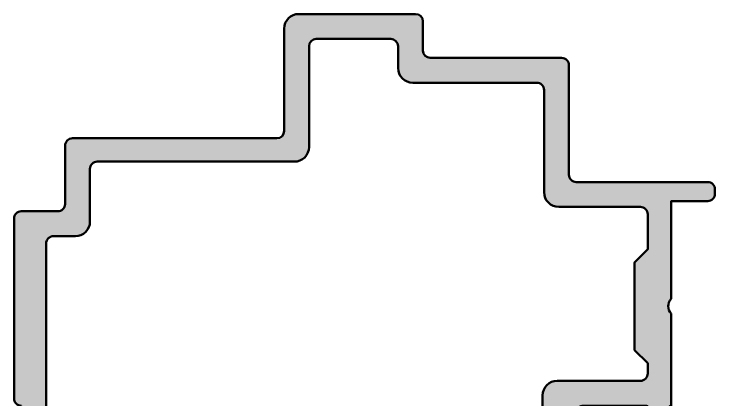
# Model space of a CAD drawing. Extents: x 0 to 65, y 0 to 78.
# Drawn here: x 2 to 50, y 51.59 to 78 of the extents above; entities that cross this region are included whole.
import ezdxf

# ---------------------------------------------------------------- set-up
doc = ezdxf.new("R2010")
doc.units = 0
doc.layers.add('0S-Alu contour', color=7, linetype='Continuous', lineweight=50)
doc.layers.add('0S-Alu hatch', color=252, linetype='Continuous', lineweight=25)

# ---------------------------------------------------------------- blocks, each defined once
blk = doc.blocks.new('350810__F161305C_EE48_4755_B5E8_FA39E245ED4B_')
at = {"layer": '0S-Alu hatch'}
h = blk.add_hatch(color=256, dxfattribs=at)
edge = h.paths.add_edge_path()
edge.add_line((5.500000000000085, 69.00000000000006), (5.500000000001904, 65.00033196103954))
edge.add_ellipse((5.000001303546246, 65.00033065749332), major_axis=(-0.4999986964573566, 0), ratio=1, start_angle=89.99985062421388, end_angle=180.0001493762332, ccw=False)
edge.add_line((5, 64.50033196103766), (2.500000000000142, 64.50033196103789))
edge.add_arc((2.499998835804817, 64.00033312523325), 0.4999988358059735, 89.99986659273206, 180.0001334074255)
edge.add_line((2.000000000000198, 64.00033196103655), (2.000000000000085, 51.70032110615909))
edge.add_arc((2.500000000000078, 51.70032110615911), 0.4999999999999929, 180, 270.0000000000008)
edge.add_line((2.500000000000085, 51.20032110615912), (2.500000000000085, 44.20032097406044))
edge.add_arc((2.99999995316292, 44.20032092722331), 0.499999953162837, 179.9999946681853, 270.0000053671516)
edge.add_line((3.000000000000149, 43.70032097406048), (5.500000000000248, 43.70032097406059))
edge.add_ellipse((5.4211635534572, 43.43280038206747), major_axis=(-0.2788950563274359, 0), ratio=1, start_angle=178.8354106259032, end_angle=253.58012358050678, ccw=False)
edge.add_line((5.700001000000249, 43.4271319740691), (5.700001000000249, 42.97353797406908))
edge.add_ellipse((5.421132904357087, 42.96787731459203), major_axis=(-0.2789255417371434, 0), ratio=1, start_angle=106.4245945553539, end_angle=181.1628700728862, ccw=False)
edge.add_line((5.500000000000248, 42.70033397406909), (5.500000000000255, 40.82032297406058))
edge.add_arc((5.800000000000267, 40.82032297406058), 0.3000000000000114, 180, 269.9999999999973)
edge.add_line((5.800000000000252, 40.52032297406057), (6.779974319043034, 40.52032297406057))
edge.add_arc((6.779974319043034, 40.82032297406058), 0.3000000000000114, 270, 360)
edge.add_line((7.079974319043046, 40.82032297406058), (7.079974319043053, 43.58032097406058))
edge.add_ellipse((7.199974319043054, 43.58032097406058), major_axis=(-0.120000000000001, 0), ratio=1, start_angle=270.0000000000017, end_angle=360, ccw=False)
edge.add_line((7.19997431904305, 43.70032097406058), (11.5000000000003, 43.70032097406055))
edge.add_ellipse((11.50000000000028, 43.20032097406059), major_axis=(-0.4999999999999645, 0), ratio=1, start_angle=180, end_angle=269.9999999999974, ccw=False)
edge.add_line((12.00000000000025, 43.20032097406059), (12.00000000000025, 42.50032097406055))
edge.add_line((12.00000000000025, 42.50032097406055), (10.61850454237794, 40.10750065103303))
edge.add_arc((10.73811978464859, 40.03844075870887), 0.1381197846482922, 149.9999999999922, 275.6225775507778)
edge.add_arc((10.26177675882663, 44.87692983590771), 4.999999999999324, 275.6225775507922, 330.8807257264007)
edge.add_ellipse((15.06662389714066, 42.2004687438244), major_axis=(-0.5000000000007083, 0), ratio=1, start_angle=270.0000000000106, end_angle=330.8807257264024, ccw=False)
edge.add_line((15.06662389714057, 42.70046874382511), (38.89999999037718, 42.70046874382511))
edge.add_arc((38.89999999037716, 43.70046874382514), 1.000000000000028, 270.0000000000017, 360)
edge.add_line((39.89999999037718, 43.70046874382514), (39.89999999037849, 46.90033876281434))
edge.add_ellipse((40.39999999037721, 46.90033876281455), major_axis=(-0.4999999999987282, 0), ratio=1, start_angle=269.9999999999715, end_angle=360, ccw=False)
edge.add_line((40.39999999037746, 47.40033876281327), (41.76951598034486, 47.40033876281363))
edge.add_arc((41.761294022495, 47.53912872297644), 0.1390332824645932, 273.3902565118023, 384.0633754153643)
edge.add_line((41.8882446180408, 47.59581910949345), (40.49999998913341, 50.00032960754082))
edge.add_line((40.49999998913341, 50.00032960754082), (40.49999998913341, 50.7003418145715))
edge.add_ellipse((40.99998966902258, 50.70035213468218), major_axis=(-0.4999896799956752, 0), ratio=1, start_angle=-90.00118262196958, end_angle=0.0011826222798845265, ccw=False)
edge.add_line((40.99999998913316, 51.20034181457135), (45.30002568095705, 51.2003209740605))
edge.add_ellipse((45.30002568095704, 51.08032097406039), major_axis=(-0.1200000000001111, 0), ratio=1, start_angle=180, end_angle=269.9999999999966, ccw=False)
edge.add_line((45.42002568095715, 51.0803209740604), (45.42002568095715, 48.32032297406041))
edge.add_arc((45.72002568095716, 48.32032297406041), 0.3000000000000114, 180, 270)
edge.add_line((45.72002568095716, 48.02032297406039), (46.69999999999993, 48.02032297406039))
edge.add_arc((46.69999999999993, 48.32032297406041), 0.3000000000000043, 270.0000000000013, 360)
edge.add_line((46.99999999999993, 48.32032297406041), (46.99999999999994, 50.20033397406891))
edge.add_ellipse((47.07886709564312, 50.46787731459187), major_axis=(-0.2789255417371756, 0), ratio=1, start_angle=-1.1628700728833792, end_angle=73.5754054446436, ccw=False)
edge.add_line((46.79999899999994, 50.47353797406891), (46.79999899999994, 50.92713197406891))
edge.add_ellipse((47.07883644654299, 50.93280038206728), major_axis=(-0.2788950563274377, 0), ratio=1, start_angle=-73.58012358050632, end_angle=1.16458937409692, ccw=False)
edge.add_line((46.99999999999994, 51.2003209740604), (47.00000000000019, 57.50008884125282))
edge.add_ellipse((47.52502695593724, 58.00008884310455), major_axis=(-0.7250195213318396, 0), ratio=1, start_angle=-43.60134995159268, end_angle=43.60134995159319, ccw=False)
edge.add_line((47.00000000000019, 58.50008884495627), (47.00000000000019, 65.20000004768372))
edge.add_line((47.00000000000019, 65.20000004768372), (49.50000000000023, 65.20000004768383))
edge.add_arc((49.50000008873303, 65.69999995895098), 0.4999999112671611, 269.9999898319686, 360.0000101738872)
edge.add_line((50.00000000000017, 65.70000004773487), (50.00000000000011, 65.99999999999999))
edge.add_arc((49.50000000962211, 66.000000009622), 0.4999999903780009, 8.537736463e-07, 90.00000110259013)
edge.add_line((49.5000000000002, 66.5), (40.50000000000014, 66.5))
edge.add_ellipse((40.4999999716994, 66.9999999716992), major_axis=(-0.4999999716991974, 0), ratio=1, start_angle=-3.194528517269646e-06, end_angle=90.00000324302607, ccw=False)
edge.add_line((40.0000000000002, 66.99999999957672), (40.0000000000002, 74.49999999999989))
edge.add_arc((39.50000004695585, 74.50000004695576), 0.499999953044354, 5.3318147119e-06, 90.00000538073448)
edge.add_line((39.50000000000009, 75.00000000000011), (30.50000000000026, 75.00000000000011))
edge.add_ellipse((30.50000110963509, 75.50000110963501), major_axis=(-0.5000011096361257, 0), ratio=1, start_angle=0.00012715209379621228, end_angle=89.99987284549672, ccw=False)
edge.add_line((30.0000000000002, 75.5000000000212), (30.0000000000002, 77.5))
edge.add_arc((29.49999889036528, 77.49999889036508), 0.500001109636161, 0.0001271578264074, 89.99987284548646)
edge.add_line((29.5000000000002, 78.00000000000001), (21.50000000000023, 78))
edge.add_arc((21.50000020900495, 76.99999979099512), 1.000000209004902, 90.00001197508612, 179.9999880471689)
edge.add_line((20.50000000000007, 76.99999999961142), (20.50000000000017, 70.00000000000009))
edge.add_ellipse((19.99999885127212, 70.00000114872793), major_axis=(-0.5000011487293691, 0), ratio=1, start_angle=90.00013163421289, end_angle=179.9998683692561, ccw=False)
edge.add_line((19.99999999999997, 69.49999999999989), (6.000000000000085, 69.49999999999989))
edge.add_arc((5.999998835804589, 69.00000116419538), 0.4999988358058598, 89.99986659271252, 180.0001334074255)
edge = h.paths.add_edge_path()
edge.add_arc((21.20000181548537, 68.9003282285853), 0.9999974119598627, 269.9998517154747, 360.0001482840401)
edge.add_line((22.19999922744188, 68.90033081662332), (22.19999922743872, 75.79999980926496))
edge.add_ellipse((22.7000004936593, 75.79999854304462), major_axis=(-0.5000012662221824, 0), ratio=1, start_angle=270.0001450978122, end_angle=359.9998548986633, ccw=False)
edge.add_line((22.69999922743882, 76.2999998092652), (27.80000075331765, 76.29999980926553))
edge.add_ellipse((27.79999948709701, 75.79999854304498), major_axis=(-0.500001266222161, 0), ratio=1, start_angle=180.0001450963131, end_angle=269.99985490217074, ccw=False)
edge.add_line((28.30000075331757, 75.79999980925238), (28.30000075331785, 74.29999980926488))
edge.add_arc((29.29999875022248, 74.29999780616777), 0.9999979969066384, 179.9998852317336, 270.0001147692398)
edge.add_line((29.30000075331958, 73.29999980926313), (37.79999979964325, 73.2999998092653))
edge.add_ellipse((37.80000040621362, 72.80000041583568), major_axis=(-0.4999993934299935, 0), ratio=1, start_angle=179.9999304921277, end_angle=270.0000695079292, ccw=False)
edge.add_line((38.29999979964325, 72.7999998092658), (38.29999979964322, 65.80033190143337))
edge.add_arc((39.30000080160435, 65.80033296299929), 1.000001001961694, 180.0000608160174, 269.9999425919151)
edge.add_line((39.29999979964325, 64.8003319610381), (44.89999579421115, 64.8003319610381))
edge.add_ellipse((44.89999608125886, 64.30033224808578), major_axis=(-0.499999712952399, 0), ratio=1, start_angle=179.9999671103165, end_angle=270.00003289326366, ccw=False)
edge.add_line((45.39999579421118, 64.3003319610693), (45.40004505046744, 61.90008273958834))
edge.add_line((45.40004505046744, 61.90008273958834), (44.50005115398286, 61.00008884310458))
edge.add_line((44.50005115398286, 61.00008884310458), (44.50005115398286, 55.00008884310455))
edge.add_line((44.50005115398286, 55.00008884310455), (45.3999999903782, 54.10014000670918))
edge.add_line((45.3999999903782, 54.10014000670918), (45.39999999037829, 53.40033737725859))
edge.add_ellipse((44.89999999037858, 53.40033737725872), major_axis=(-0.4999999999997016, 0), ratio=1, start_angle=89.99999999996908, end_angle=180, ccw=False)
edge.add_line((44.89999999037832, 52.90033737725902), (39.20001524914358, 52.90033737725906))
edge.add_arc((39.20001524914363, 51.90033737725907), 0.9999999999999928, 90.00000000000286, 179.9998733016018)
edge.add_line((38.20001524914608, 51.90033958856328), (38.19999977024796, 44.90043901072223))
edge.add_ellipse((37.69999130664361, 44.90048026077296), major_axis=(-0.5000084653058844, 0), ratio=1, start_angle=90.00122966384771, end_angle=179.9952731725153, ccw=False)
edge.add_line((37.70000203766671, 44.40047179558223), (14.50000286189284, 44.4003361418787))
edge.add_ellipse((14.50000061573854, 44.90033675733996), major_axis=(-0.5000006154663152, 0), ratio=1, start_angle=-7.05591104974701e-05, end_angle=90.00025739000648, ccw=False)
edge.add_arc((13.49999999804782, 44.9003373750342), 0.5000000022247875, 0, 89.999999776264)
edge.add_line((13.50000000000028, 45.40033737725899), (4.699999227438958, 45.40033737725869))
edge.add_ellipse((4.69999981637364, 45.90033796619355), major_axis=(-0.5000005889352069, 0), ratio=1, start_angle=6.74859327887134e-05, end_angle=89.99993251313612, ccw=False)
edge.add_line((4.19999922743878, 45.900337377267), (4.199999227438866, 62.30033081662806))
edge.add_ellipse((4.699999227438837, 62.30033081662806), major_axis=(-0.4999999999999716, 0), ratio=1, start_angle=269.99999999988927, end_angle=360, ccw=False)
edge.add_line((4.699999227439803, 62.80033081662804), (6.19999922743495, 62.80033081662523))
edge.add_arc((6.200001916895473, 63.80032812717204), 0.9999973105504265, 269.9998459048484, 360.0001540960915)
edge.add_line((7.199999227442283, 63.80033081664898), (7.199999227438574, 67.40033075702429))
edge.add_ellipse((7.699998177867847, 67.40033186620076), major_axis=(-0.4999989504305022, 0), ratio=1, start_angle=-90.00012027235232, end_angle=0.00012710048872577318, ccw=False)
edge.add_line((7.699999227439917, 67.90033081663016), (21.19999922743887, 67.90033081662878))
at = {"layer": '0S-Alu contour', "color": 7}
for points in [[(29.5000000000002, 78.00000000000001), (21.50000000000023, 78)], [(30.0000000000002, 75.5000000000212), (30.0000000000002, 77.5)], [(20.50000000000007, 76.99999999961142), (20.50000000000017, 70.00000000000009)], [(22.69999922743882, 76.2999998092652), (27.80000075331765, 76.29999980926553)], [(22.19999922744188, 68.90033081662332), (22.19999922743872, 75.79999980926496)], [(28.30000075331757, 75.79999980925238), (28.30000075331785, 74.29999980926488)], [(39.50000000000009, 75.00000000000011), (30.50000000000026, 75.00000000000011)], [(40.0000000000002, 66.99999999957672), (40.0000000000002, 74.49999999999989)], [(29.30000075331958, 73.29999980926313), (37.79999979964325, 73.2999998092653)], [(38.29999979964325, 72.7999998092658), (38.29999979964322, 65.80033190143337)], [(19.99999999999997, 69.49999999999989), (6.000000000000085, 69.49999999999989)], [(5.500000000000085, 69.00000000000006), (5.500000000001904, 65.00033196103954)], [(7.699999227439917, 67.90033081663016), (21.19999922743887, 67.90033081662878)], [(7.199999227442283, 63.80033081664898), (7.199999227438574, 67.40033075702429)], [(49.5000000000002, 66.5), (40.50000000000014, 66.5)], [(50.00000000000017, 65.70000004773487), (50.00000000000011, 65.99999999999999)], [(47.00000000000019, 58.50008884495627), (47.00000000000019, 65.20000004768372), (49.50000000000023, 65.20000004768383)], [(5, 64.50033196103766), (2.500000000000142, 64.50033196103789)], [(39.29999979964325, 64.8003319610381), (44.89999579421115, 64.8003319610381)], [(2.000000000000198, 64.00033196103655), (2.000000000000085, 51.70032110615909)], [(45.39999579421118, 64.3003319610693), (45.40004505046744, 61.90008273958834), (44.50005115398286, 61.00008884310458), (44.50005115398286, 55.00008884310455), (45.3999999903782, 54.10014000670918), (45.39999999037829, 53.40033737725859)], [(4.699999227439803, 62.80033081662804), (6.19999922743495, 62.80033081662523)], [(4.19999922743878, 45.900337377267), (4.199999227438866, 62.30033081662806)], [(46.99999999999994, 51.2003209740604), (47.00000000000019, 57.50008884125282)], [(44.89999999037832, 52.90033737725902), (39.20001524914358, 52.90033737725906)], [(38.20001524914608, 51.90033958856328), (38.19999977024796, 44.90043901072223)], [(2.500000000000085, 51.20032110615912), (2.500000000000085, 44.20032097406044)], [(40.99999998913316, 51.20034181457135), (45.30002568095705, 51.2003209740605)], [(45.42002568095715, 51.0803209740604), (45.42002568095715, 48.32032297406041)], [(46.79999899999994, 50.47353797406891), (46.79999899999994, 50.92713197406891)], [(41.8882446180408, 47.59581910949345), (40.49999998913341, 50.00032960754082), (40.49999998913341, 50.7003418145715)], [(46.99999999999993, 48.32032297406041), (46.99999999999994, 50.20033397406891)], [(45.72002568095716, 48.02032297406039), (46.69999999999993, 48.02032297406039)], [(40.39999999037746, 47.40033876281327), (41.76951598034486, 47.40033876281363)], [(39.89999999037718, 43.70046874382514), (39.89999999037849, 46.90033876281434)], [(13.50000000000028, 45.40033737725899), (4.699999227438958, 45.40033737725869)], [(37.70000203766671, 44.40047179558223), (14.50000286189284, 44.4003361418787)], [(3.000000000000149, 43.70032097406048), (5.500000000000248, 43.70032097406059)], [(7.19997431904305, 43.70032097406058), (11.5000000000003, 43.70032097406055)], [(5.700001000000249, 43.4271319740691), (5.700001000000249, 42.97353797406908)], [(7.079974319043046, 40.82032297406058), (7.079974319043053, 43.58032097406058)], [(12.00000000000025, 43.20032097406059), (12.00000000000025, 42.50032097406055), (10.61850454237794, 40.10750065103303)], [(5.500000000000248, 42.70033397406909), (5.500000000000255, 40.82032297406058)], [(15.06662389714057, 42.70046874382511), (38.89999999037718, 42.70046874382511)], [(5.800000000000252, 40.52032297406057), (6.779974319043034, 40.52032297406057)]]:
    blk.add_lwpolyline(points, dxfattribs=at)
for centre, radius, start, end in [((21.50000020900495, 76.99999979099512), 1.000000209004902, 90.00001197508612, 179.9999880471689), ((29.49999889036528, 77.49999889036508), 0.500001109636161, 0.0001271578264074, 89.99987284548646), ((39.50000004695585, 74.50000004695576), 0.499999953044354, 5.3318147119e-06, 90.00000538073448), ((29.29999875022248, 74.29999780616777), 0.9999979969066384, 179.9998852317336, 270.0001147692398), ((5.999998835804589, 69.00000116419538), 0.4999988358058598, 89.99986659271252, 180.0001334074255), ((21.20000181548537, 68.9003282285853), 0.9999974119598627, 269.9998517154747, 0.0001482840400329), ((49.50000000962211, 66.000000009622), 0.4999999903780009, 8.537736463e-07, 90.00000110259013), ((39.30000080160435, 65.80033296299929), 1.000001001961694, 180.0000608160174, 269.9999425919151), ((49.50000008873303, 65.69999995895098), 0.4999999112671611, 269.9999898319686, 1.01738871796e-05), ((2.499998835804817, 64.00033312523325), 0.4999988358059735, 89.99986659273206, 180.0001334074255), ((6.200001916895473, 63.80032812717204), 0.9999973105504265, 269.9998459048484, 0.0001540960914689), ((39.20001524914363, 51.90033737725907), 0.9999999999999928, 90.00000000000286, 179.9998733016018), ((2.500000000000078, 51.70032110615911), 0.4999999999999929, 180, 270.0000000000008), ((45.72002568095716, 48.32032297406041), 0.3000000000000114, 180, 270), ((46.69999999999993, 48.32032297406041), 0.3000000000000043, 270.0000000000013, 0), ((41.761294022495, 47.53912872297644), 0.1390332824645932, 273.3902565118023, 24.06337541536437), ((13.49999999804782, 44.9003373750342), 0.5000000022247875, 0, 89.999999776264), ((2.99999995316292, 44.20032092722331), 0.499999953162837, 179.9999946681853, 270.0000053671516), ((38.89999999037716, 43.70046874382514), 1.000000000000028, 270.0000000000017, 0), ((10.26177675882663, 44.87692983590771), 4.999999999999324, 275.6225775507922, 330.8807257264007), ((5.800000000000267, 40.82032297406058), 0.3000000000000114, 180, 269.9999999999973), ((6.779974319043034, 40.82032297406058), 0.3000000000000114, 270, 0), ((10.73811978464859, 40.03844075870887), 0.1381197846482922, 149.9999999999922, 275.6225775507778)]:
    blk.add_arc(centre, radius, start, end, dxfattribs=at)
at = {"layer": '0S-Alu contour', "color": 7, "extrusion": (0, 0, -1)}
for centre, radius, start, end in [((-22.7000004936593, 75.79999854304462), 0.5000012662221824, 0.000145101336717, 89.9998549021878), ((-27.79999948709701, 75.79999854304498), 0.500001266222161, 90.00014509782928, 179.9998549036869), ((-30.50000110963509, 75.50000110963501), 0.5000011096361257, 270.0001271545034, 359.9998728479062), ((-37.80000040621362, 72.80000041583568), 0.4999993934299935, 89.99993049207082, 180.0000695078724), ((-19.99999885127212, 70.00000114872793), 0.5000011487293691, 180.0001316307439, 269.9998683657871), ((-7.699998177867847, 67.40033186620076), 0.4999989504305022, 359.9998728995113, 90.0001202723523), ((-40.4999999716994, 66.9999999716992), 0.4999999716991974, 269.9999967569739, 3.1945284701e-06), ((-5.000001303546246, 65.00033065749332), 0.4999986964573566, 179.9998506237668, 270.0001493757861), ((-44.89999608125886, 64.30033224808578), 0.4999997129523991, 89.9999671067363, 180.0000328896835), ((-4.699999227438837, 62.30033081662806), 0.4999999999999716, 0, 90.00000000011073), ((-47.52502695593724, 58.00008884310455), 0.7250195213318396, 316.3986500484069, 43.60134995159276), ((-44.89999999037858, 53.40033737725872), 0.4999999999997016, 180, 270.0000000000309), ((-40.99998966902258, 50.70035213468218), 0.4999896799956752, 359.9988173777201, 90.00118262196963), ((-45.30002568095704, 51.08032097406039), 0.1200000000001111, 90.0000000000034, 180), ((-47.07883644654299, 50.93280038206728), 0.2788950563274378, 358.8354106259031, 73.58012358050647), ((-47.07886709564312, 50.46787731459187), 0.2789255417371756, 286.4245945553564, 1.162870072883403), ((-40.39999999037721, 46.90033876281455), 0.4999999999987282, 0, 90.00000000002849), ((-4.69999981637364, 45.90033796619355), 0.5000005889352069, 270.0000674868639, 359.9999325140672), ((-14.50000061573854, 44.90033675733996), 0.5000006154663152, 269.9997426099935, 7.05591104578e-05), ((-37.69999130664361, 44.90048026077296), 0.5000084653058844, 180.0047268274848, 269.9987703361523), ((-5.4211635534572, 43.43280038206747), 0.2788950563274359, 106.4198764194932, 181.1645893740969), ((-7.199974319043054, 43.58032097406058), 0.120000000000001, 0, 89.99999999999831), ((-11.50000000000028, 43.20032097406059), 0.4999999999999645, 90.00000000000261, 180), ((-5.421132904357087, 42.96787731459203), 0.2789255417371434, 178.8371299271138, 253.5754054446461), ((-15.06662389714066, 42.2004687438244), 0.5000000000007083, 29.1192742735976, 89.99999999998941)]:
    blk.add_arc(centre, radius, start, end, dxfattribs=at)
blk = doc.blocks.new('350840__173768F6_901B_426B_8DE4_F2546AD97BE7_')
at = {"layer": '0S-Alu contour', "color": 7}
blk.add_blockref('350810__F161305C_EE48_4755_B5E8_FA39E245ED4B_', (0, 0), dxfattribs=at)

msp = doc.modelspace()

# ---------------------------------------------------------------- block references
at = {"layer": '0S-Alu contour', "color": 7}
msp.add_blockref('350840__173768F6_901B_426B_8DE4_F2546AD97BE7_', (0, 0), dxfattribs=at)

doc.saveas('drawing.dxf')
